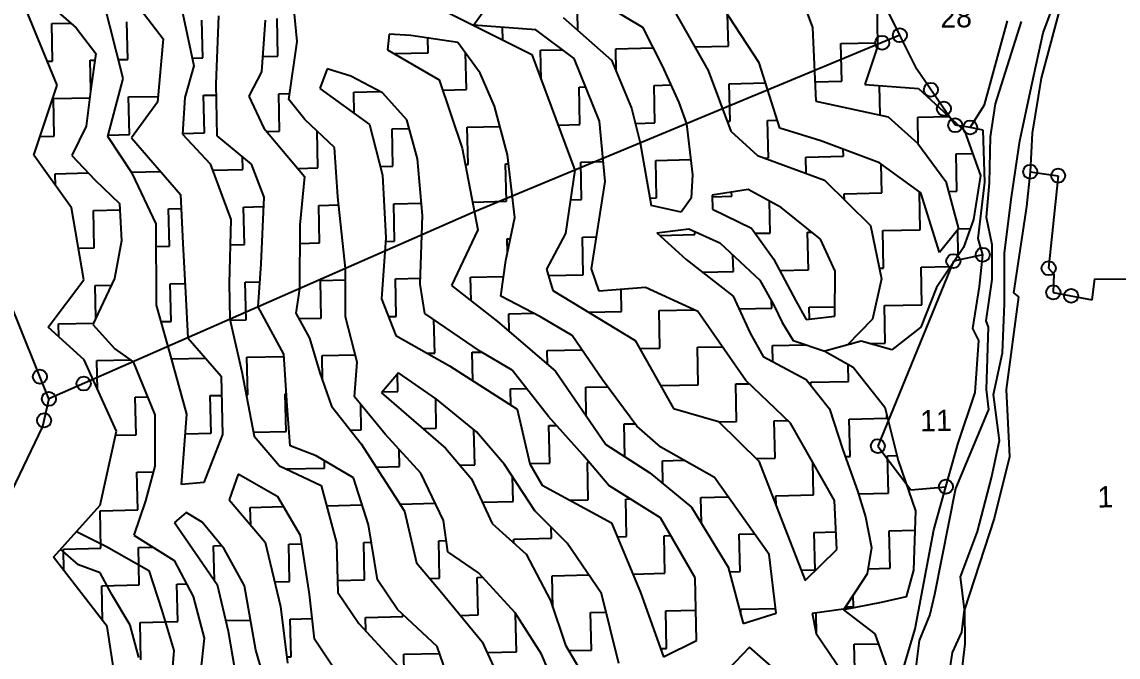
# Model space of a CAD drawing. Header units: metres. Extents: x 307416 to 309442, y 1927193 to 1928840.
# Drawn here: x 308708.3 to 309117.9, y 1928038.4 to 1928275.8 of the extents above; entities that cross this region are included whole.
import ezdxf

# ---------------------------------------------------------------- set-up
doc = ezdxf.new("R2010")
doc.units = ezdxf.units.M
for name, color, linetype in [('LINE_WATER', 4, 'Continuous'), ('POLY_HATCH', 12, 'Continuous'), ('POLY_PARCEL', 6, 'Continuous'), ('POLY_WATER', 4, 'Continuous'), ('TEXT_PARCEL', 7, 'Continuous')]:
    doc.layers.add(name, color=color, linetype=linetype)
doc.styles.add('TEXT_MAP', font='')
doc.styles.get('TEXT_MAP').set_extended_font_data('Kruti Dev 050')

msp = doc.modelspace()

# ---------------------------------------------------------------- linework, layer by layer
for centre in [(309036.36, 1928270.81), (309029.76, 1928267.98), (309047.92, 1928250.41), (309052.78, 1928243.35), (309057.04, 1928237.15), (309062.61, 1928236.35), (309085.07, 1928219.76), (309095.5, 1928218.31), (309067.3, 1928188.73), (309056.33, 1928186.38), (309091.94, 1928183.7), (309093.68, 1928174.69), (309100.33, 1928173.39), (308714.96, 1928143.19), (308731.33, 1928140.58), (308718.32, 1928134.85), (308716.53, 1928126.85), (309028.11, 1928117.24), (309053.53, 1928102.06)]:
    msp.add_circle(centre, 2.63)
at = {"layer": 'LINE_WATER'}
for p, q in [((309089.94, 1928271.75), (309096.76, 1928290.46)), ((309081.68, 1928275.99), (309072, 1928245.11)), ((309085.49, 1928251.8), (309089.94, 1928271.75)), ((309081.19, 1928231.32), (309085.49, 1928251.8)), ((309072, 1928245.11), (309070.06, 1928232.83)), ((309070.06, 1928232.83), (309069.72, 1928215.57)), ((309078.07, 1928210.22), (309081.19, 1928231.32)), ((309069.72, 1928215.57), (309068.63, 1928202.85)), ((309075.46, 1928189.52), (309078.07, 1928210.22)), ((309068.63, 1928202.85), (309070.69, 1928192.6)), ((309070.69, 1928192.6), (309070.72, 1928179.45)), ((309075.42, 1928170.58), (309075.46, 1928189.52)), ((309070.72, 1928179.45), (309068.45, 1928164.04)), ((309074.72, 1928152.13), (309075.42, 1928170.58)), ((309068.45, 1928164.04), (309069.35, 1928161.65)), ((309069.35, 1928161.65), (309068.63, 1928138.39)), ((309071.35, 1928136.5), (309074.72, 1928152.13)), ((309068.63, 1928138.39), (309069.45, 1928130.85)), ((309073.63, 1928119.29), (309071.35, 1928136.5)), ((309069.45, 1928130.85), (309057.19, 1928101.41)), ((309070.61, 1928105.36), (309073.63, 1928119.29)), ((309065.38, 1928085.25), (309070.61, 1928105.36)), ((309057.19, 1928101.41), (309049.27, 1928061.71)), ((309059.04, 1928068.38), (309065.38, 1928085.25)), ((309060.48, 1928056.13), (309059.04, 1928068.38)), ((309049.27, 1928061.71), (309047.54, 1928054.32)), ((309059.5, 1928047.68), (309060.48, 1928056.13)), ((309047.54, 1928054.32), (309043.52, 1928044.53)), ((309055.95, 1928040.12), (309059.5, 1928047.68)), ((309043.52, 1928044.53), (309041.3, 1928026.77)), ((309053.51, 1928023.85), (309055.95, 1928040.12))]:
    msp.add_line(p, q, dxfattribs=at)
at = {"layer": 'POLY_HATCH'}
for p, q in [((308877.01, 1928274.53), (308888.21, 1928290.2)), ((308996.72, 1928292.35), (309003.66, 1928273.67)), ((308767.15, 1928284.63), (308772.56, 1928259.32)), ((308983.71, 1928260.48), (308967.96, 1928284.76)), ((309027.74, 1928288.28), (309027.95, 1928266.64)), ((308718.95, 1928281.89), (308728.48, 1928273.61)), ((308746.15, 1928254.65), (308738.6, 1928284.23)), ((308751.25, 1928282.33), (308760.99, 1928269.43)), ((308860.64, 1928282.71), (308898.87, 1928263.61)), ((308927.89, 1928281.16), (308940.21, 1928273.79)), ((308951.57, 1928280.72), (308964.7, 1928257.66)), ((308721.45, 1928252.11), (308710.43, 1928278.86)), ((308780.82, 1928252.63), (308781.87, 1928278.09)), ((308799.15, 1928276.45), (308797.78, 1928257.12)), ((308811.14, 1928268.44), (308809.99, 1928280.08)), ((308910.53, 1928277.48), (308928.64, 1928261.53)), ((308728.48, 1928273.61), (308735.9, 1928264.01)), ((308900.28, 1928272.76), (308877.01, 1928274.53)), ((308914.69, 1928262.05), (308900.28, 1928272.76)), ((308940.21, 1928273.79), (308947.48, 1928259.36)), ((309003.66, 1928273.67), (309004.99, 1928246.17)), ((308760.99, 1928269.43), (308758.88, 1928245.76)), ((308808.03, 1928246.83), (308811.14, 1928268.44)), ((308845.5, 1928271.23), (308844.9, 1928265.36)), ((308853.57, 1928270.68), (308845.5, 1928271.23)), ((308871.2, 1928268.14), (308853.57, 1928270.68)), ((308879.51, 1928256.61), (308871.2, 1928268.14)), ((308735.9, 1928264.01), (308734.07, 1928250.81)), ((308844.9, 1928265.36), (308864.19, 1928254.08)), ((309027.95, 1928266.64), (309023.19, 1928252.38)), ((308898.87, 1928263.61), (308914.93, 1928220.4)), ((308924.14, 1928238.64), (308914.69, 1928262.05)), ((308928.64, 1928261.53), (308936.05, 1928243.48)), ((308991.5, 1928236.03), (308983.71, 1928260.48)), ((308772.56, 1928259.32), (308769.18, 1928247.53)), ((308797.78, 1928257.12), (308793.04, 1928248.03)), ((308822.36, 1928258.27), (308819.59, 1928250.89)), ((308831.2, 1928255.54), (308822.36, 1928258.27)), ((308884.91, 1928244.28), (308879.51, 1928256.61)), ((308947.48, 1928259.36), (308953.69, 1928245.61)), ((308964.7, 1928257.66), (308973.14, 1928234.96)), ((308712.66, 1928226), (308721.45, 1928252.11)), ((308740.33, 1928233), (308746.15, 1928254.65)), ((308781.25, 1928233.26), (308780.82, 1928252.63)), ((308843.06, 1928249.22), (308831.2, 1928255.54)), ((308864.19, 1928254.08), (308872.81, 1928228.64)), ((309023.19, 1928252.38), (309043.28, 1928250.95)), ((308734.07, 1928250.81), (308732.26, 1928236.77)), ((308769.18, 1928247.53), (308768.28, 1928233.79)), ((308793.04, 1928248.03), (308798.7, 1928236.04)), ((308819.59, 1928250.89), (308838.2, 1928237.39)), ((308852.07, 1928239.16), (308843.06, 1928249.22)), ((309043.28, 1928250.95), (309060.48, 1928235.03)), ((308758.88, 1928245.76), (308749.2, 1928232.42)), ((308814.03, 1928239.33), (308808.03, 1928246.83)), ((308889.71, 1928226.09), (308884.91, 1928244.28)), ((308936.05, 1928243.48), (308939.32, 1928230.53)), ((308953.69, 1928245.61), (308956.65, 1928237.72)), ((309004.99, 1928246.17), (309031.93, 1928240.25)), ((308825.04, 1928228.8), (308814.03, 1928239.33)), ((309031.93, 1928240.25), (309043.02, 1928230.36)), ((308732.26, 1928236.77), (308726.96, 1928225.8)), ((308798.7, 1928236.04), (308813.91, 1928217.97)), ((308838.2, 1928237.39), (308843.01, 1928218.46)), ((308856.06, 1928224.61), (308852.07, 1928239.16)), ((308926.21, 1928216.11), (308924.14, 1928238.64)), ((308956.65, 1928237.72), (308958.81, 1928218.63)), ((309006.82, 1928231.3), (308991.5, 1928236.03)), ((308749.56, 1928219.03), (308740.33, 1928233)), ((308749.2, 1928232.42), (308767.52, 1928211.3)), ((308768.28, 1928233.79), (308778.62, 1928222.71)), ((308794, 1928222.64), (308781.25, 1928233.26)), ((308973.14, 1928234.96), (308983.16, 1928225.84)), ((309028.74, 1928223.09), (309006.82, 1928231.3)), ((309060.48, 1928235.03), (309066.47, 1928218.34)), ((308826.34, 1928210.42), (308825.04, 1928228.8)), ((308872.81, 1928228.64), (308878.61, 1928198.02)), ((308939.32, 1928230.53), (308943.39, 1928207.21)), ((309043.02, 1928230.36), (309053.47, 1928216.1)), ((308726.74, 1928206.28), (308712.66, 1928226)), ((308726.96, 1928225.8), (308735.65, 1928216.66)), ((308857.99, 1928203.42), (308856.06, 1928224.61)), ((308892.42, 1928202.72), (308889.71, 1928226.09)), ((308983.16, 1928225.84), (309008.12, 1928216.58)), ((309044.2, 1928211.84), (309028.74, 1928223.09)), ((308758.38, 1928200.33), (308749.56, 1928219.03)), ((308778.62, 1928222.71), (308786.35, 1928201.89)), ((308798.72, 1928210.23), (308794, 1928222.64)), ((308914.93, 1928220.4), (308911.37, 1928196.69)), ((308735.65, 1928216.66), (308744.76, 1928207.94)), ((308813.91, 1928217.97), (308812.06, 1928199.98)), ((308843.01, 1928218.46), (308844.26, 1928195.06)), ((308921.16, 1928183.46), (308926.21, 1928216.11)), ((308958.81, 1928218.63), (308958.3, 1928209.93)), ((309008.12, 1928216.58), (309025.31, 1928199.68)), ((309053.47, 1928216.1), (309058.26, 1928198.39)), ((309066.47, 1928218.34), (309063.89, 1928201.98)), ((308767.52, 1928211.3), (308768.45, 1928192.95)), ((308979.7, 1928213.15), (308966.2, 1928210.99)), ((308966.2, 1928210.99), (308966.31, 1928205.85)), ((308991.99, 1928206.42), (308979.7, 1928213.15)), ((309051.21, 1928189.54), (309044.2, 1928211.84)), ((308744.76, 1928207.94), (308745.49, 1928193.96)), ((308797.69, 1928185.38), (308798.72, 1928210.23)), ((308829.21, 1928183.64), (308826.34, 1928210.42)), ((308954.6, 1928204.64), (308943.39, 1928207.21)), ((308958.3, 1928209.93), (308954.6, 1928204.64)), ((308731.35, 1928179.39), (308726.74, 1928206.28)), ((308857.09, 1928177.78), (308857.99, 1928203.42)), ((308889.12, 1928186.54), (308892.42, 1928202.72)), ((308966.31, 1928205.85), (308980.95, 1928198.7)), ((309006.74, 1928194.6), (308991.99, 1928206.42)), ((308758.52, 1928169.89), (308758.38, 1928200.33)), ((308786.35, 1928201.89), (308785.66, 1928178.05)), ((308812.06, 1928199.98), (308811.99, 1928176.07)), ((308945.48, 1928196.98), (308957.52, 1928198.45)), ((308957.52, 1928198.45), (308969.1, 1928193.15)), ((308980.95, 1928198.7), (308989.15, 1928187.21)), ((309025.31, 1928199.68), (309029.49, 1928179.69)), ((309058.26, 1928198.39), (309051.21, 1928189.54)), ((309063.89, 1928201.98), (309060.11, 1928191.48)), ((308844.26, 1928195.06), (308842.57, 1928172.33)), ((308878.61, 1928198.02), (308868.82, 1928177.3)), ((308911.37, 1928196.69), (308904.32, 1928183.41)), ((308945.48, 1928196.98), (308956.45, 1928186.95)), ((309012.14, 1928182.58), (309006.74, 1928194.6)), ((308745.49, 1928193.96), (308742.83, 1928179.89)), ((308768.45, 1928192.95), (308769.38, 1928174.6)), ((308969.1, 1928193.15), (308984, 1928179.24)), ((309060.11, 1928191.48), (309050.01, 1928176.56)), ((308887.21, 1928173.32), (308889.12, 1928186.54)), ((308956.45, 1928186.95), (308974.04, 1928173.33)), ((308989.15, 1928187.21), (308997.44, 1928171.51)), ((308796.6, 1928169.29), (308797.69, 1928185.38)), ((308829.13, 1928165.6), (308829.21, 1928183.64)), ((308904.32, 1928183.41), (308906.61, 1928175.45)), ((308923.97, 1928175.12), (308921.16, 1928183.46)), ((309012.05, 1928165.76), (309012.14, 1928182.58)), ((308718.1, 1928161.73), (308731.35, 1928179.39)), ((308742.83, 1928179.89), (308737.56, 1928168.74)), ((308785.66, 1928178.05), (308785.97, 1928164.62)), ((308984, 1928179.24), (308989.42, 1928169.63)), ((309029.49, 1928179.69), (309026.09, 1928164.67)), ((308769.38, 1928174.6), (308770.2, 1928157.68)), ((308811.99, 1928176.07), (308810.59, 1928166.91)), ((308858.8, 1928166.83), (308857.09, 1928177.78)), ((308868.82, 1928177.3), (308885.96, 1928163.77)), ((308906.61, 1928175.45), (308937.47, 1928156.71)), ((308941.26, 1928176.55), (308923.97, 1928175.12)), ((308960.89, 1928167.54), (308941.26, 1928176.55)), ((309050.01, 1928176.56), (309044.18, 1928161.74)), ((308762.93, 1928154.48), (308758.52, 1928169.89)), ((308842.57, 1928172.33), (308848, 1928158.54)), ((308902.03, 1928165.59), (308887.21, 1928173.32)), ((308974.04, 1928173.33), (308980.42, 1928159.46)), ((308989.42, 1928169.63), (308992.34, 1928163.44)), ((308997.44, 1928171.51), (309001.33, 1928164.59)), ((308737.56, 1928168.74), (308734.72, 1928162.73)), ((308806.11, 1928151.65), (308796.6, 1928169.29)), ((308810.59, 1928166.91), (308815.73, 1928157.6)), ((308833.55, 1928148.64), (308829.13, 1928165.6)), ((308879.62, 1928152.65), (308858.8, 1928166.83)), ((308913.9, 1928158.53), (308902.03, 1928165.59)), ((308978.79, 1928141.69), (308960.89, 1928167.54)), ((309001.33, 1928164.59), (309012.05, 1928165.76)), ((309012.05, 1928165.76), (309012.05, 1928165.76)), ((308731.48, 1928149.47), (308718.1, 1928161.73)), ((308734.72, 1928162.73), (308742.99, 1928153.58)), ((308785.97, 1928164.62), (308790.43, 1928145.05)), ((308885.96, 1928163.77), (308907.61, 1928145.22)), ((308992.34, 1928163.44), (308996.42, 1928156.7)), ((309026.09, 1928164.67), (309016.65, 1928154.99)), ((309044.18, 1928161.74), (309033.4, 1928153.21)), ((308770.2, 1928157.68), (308782.68, 1928143.4)), ((308815.73, 1928157.6), (308819.61, 1928144.67)), ((308848, 1928158.54), (308868.02, 1928147.27)), ((308925.26, 1928141.95), (308913.9, 1928158.53)), ((308980.42, 1928159.46), (308985.28, 1928150.69)), ((308742.99, 1928153.58), (308749.87, 1928148.73)), ((308769.92, 1928129.2), (308762.93, 1928154.48)), ((308937.47, 1928156.71), (308951.69, 1928131.3)), ((308996.42, 1928156.7), (309008.27, 1928152.66)), ((309021.83, 1928156.43), (309008.27, 1928152.66)), ((309033.4, 1928153.21), (309021.83, 1928156.43)), ((308743.57, 1928122.76), (308731.48, 1928149.47)), ((308807.34, 1928132.3), (308806.11, 1928151.65)), ((308891.49, 1928145.59), (308879.62, 1928152.65)), ((308985.28, 1928150.69), (309001.36, 1928142.17)), ((309008.27, 1928152.66), (309018.84, 1928146.75)), ((308749.87, 1928148.73), (308757.97, 1928128.87)), ((308790.43, 1928145.05), (308795, 1928120.93)), ((308832.49, 1928135.6), (308833.55, 1928148.64)), ((308868.02, 1928147.27), (308893.28, 1928130.99)), ((308905.05, 1928128.32), (308891.49, 1928145.59)), ((308907.61, 1928145.22), (308926.52, 1928117.81)), ((309018.84, 1928146.75), (309030.67, 1928131.78)), ((308782.68, 1928143.4), (308783.22, 1928121.62)), ((308819.61, 1928144.67), (308823.92, 1928132.2)), ((308849.04, 1928144.65), (308842.61, 1928137.19)), ((308863.17, 1928134.72), (308849.04, 1928144.65)), ((308938.09, 1928124.66), (308925.26, 1928141.95)), ((308995.41, 1928125.78), (308978.79, 1928141.69)), ((309001.36, 1928142.17), (309010.01, 1928131.15)), ((308842.61, 1928137.19), (308866.5, 1928116.49)), ((308844.02, 1928121.66), (308832.49, 1928135.6)), ((308878.08, 1928122.6), (308863.17, 1928134.72)), ((308757.97, 1928128.87), (308757.97, 1928109.77)), ((308767.88, 1928102.9), (308769.92, 1928129.2)), ((308808.48, 1928117.39), (308807.34, 1928132.3)), ((308823.92, 1928132.2), (308835.01, 1928118.08)), ((308893.28, 1928130.99), (308898.12, 1928110.6)), ((308951.69, 1928131.3), (308968.6, 1928126.43)), ((309010.01, 1928131.15), (309015.02, 1928115.85)), ((309030.67, 1928131.78), (309035.66, 1928111.85)), ((308917.82, 1928113.96), (308905.05, 1928128.32)), ((308947.05, 1928116.8), (308938.09, 1928124.66)), ((308968.6, 1928126.43), (308983.63, 1928111.54)), ((309011.86, 1928096.95), (308995.41, 1928125.78)), ((308737.5, 1928095.1), (308743.57, 1928122.76)), ((308783.22, 1928121.62), (308776.27, 1928103.61)), ((308795, 1928120.93), (308804.54, 1928109.84)), ((308857.36, 1928107.14), (308844.02, 1928121.66)), ((308888.61, 1928110.39), (308878.08, 1928122.6)), ((308818.26, 1928113.57), (308808.48, 1928117.39)), ((308835.01, 1928118.08), (308851.28, 1928092.85)), ((308866.5, 1928116.49), (308876.28, 1928104.99)), ((308926.52, 1928117.81), (308942.87, 1928107.19)), ((308967.07, 1928105.53), (308947.05, 1928116.8)), ((308832.17, 1928105.4), (308818.26, 1928113.57)), ((308927.59, 1928102.46), (308917.82, 1928113.96)), ((309015.02, 1928115.85), (309020.5, 1928100.56)), ((308757.97, 1928109.77), (308754.48, 1928096.72)), ((308804.54, 1928109.84), (308820.04, 1928102.51)), ((308899.97, 1928093.07), (308888.61, 1928110.39)), ((308898.12, 1928110.6), (308902.69, 1928102.64)), ((308983.63, 1928111.54), (309001.01, 1928067.04)), ((309035.66, 1928111.85), (309042.23, 1928093.03)), ((308789.09, 1928106.72), (308785.65, 1928097.13)), ((308803.93, 1928098.26), (308789.09, 1928106.72)), ((308837.81, 1928087.76), (308832.17, 1928105.4)), ((308865.84, 1928089.37), (308857.36, 1928107.14)), ((308876.28, 1928104.99), (308883.97, 1928088.32)), ((308942.87, 1928107.19), (308958.53, 1928094.36)), ((308987.48, 1928076.7), (308967.07, 1928105.53)), ((308776.27, 1928103.61), (308767.88, 1928102.9)), ((308820.04, 1928102.51), (308825.84, 1928081.04)), ((308902.69, 1928102.64), (308928.63, 1928088.58)), ((308946.9, 1928090.44), (308927.59, 1928102.46)), ((309020.5, 1928100.56), (309023.52, 1928090.81)), ((308754.48, 1928096.72), (308750.09, 1928083.89)), ((308785.65, 1928097.13), (308799.18, 1928081.32)), ((308812.3, 1928083.81), (308803.93, 1928098.26)), ((309012.8, 1928078.6), (309011.86, 1928096.95)), ((308720, 1928075.75), (308737.5, 1928095.1)), ((308769.64, 1928092.38), (308765.33, 1928088.62)), ((308775.58, 1928088.85), (308769.64, 1928092.38)), ((308851.28, 1928092.85), (308855.75, 1928073.65)), ((308911.96, 1928080.89), (308899.97, 1928093.07)), ((308958.53, 1928094.36), (308972.21, 1928071.97)), ((309042.23, 1928093.03), (309041.38, 1928070.83)), ((308765.33, 1928088.62), (308781.22, 1928065.55)), ((308783.85, 1928078.78), (308775.58, 1928088.85)), ((308841.09, 1928067.24), (308837.81, 1928087.76)), ((308867.44, 1928077.74), (308865.84, 1928089.37)), ((308883.97, 1928088.32), (308896.67, 1928076.89)), ((308928.63, 1928088.58), (308939.46, 1928062.46)), ((308959.84, 1928068.03), (308946.9, 1928090.44)), ((309023.52, 1928090.81), (309025.8, 1928079.35)), ((308728.6, 1928085.26), (308739.87, 1928079.67)), ((308750.09, 1928083.89), (308765.16, 1928074.47)), ((308815.72, 1928061.92), (308812.3, 1928083.81)), ((308739.87, 1928079.67), (308755.67, 1928070.77)), ((308799.18, 1928081.32), (308804.83, 1928057.28)), ((308825.84, 1928081.04), (308826.25, 1928062.47)), ((308924.82, 1928062.13), (308911.96, 1928080.89)), ((308740.1, 1928049.74), (308720, 1928075.75)), ((308729.44, 1928072.83), (308722.69, 1928078.72)), ((308791.48, 1928065.04), (308783.85, 1928078.78)), ((308878.84, 1928069.91), (308867.44, 1928077.74)), ((308896.67, 1928076.89), (308905.84, 1928059.52)), ((308990.16, 1928054.79), (308987.48, 1928076.7)), ((309001.01, 1928067.04), (309012.8, 1928078.6)), ((309025.8, 1928079.35), (309024.14, 1928069.51)), ((308737.44, 1928069.84), (308729.44, 1928072.83)), ((308765.16, 1928074.47), (308772.25, 1928061.04)), ((308855.75, 1928073.65), (308864.51, 1928063.07)), ((308972.21, 1928071.97), (308977.8, 1928050.86)), ((308741.85, 1928061.73), (308737.44, 1928069.84)), ((308755.67, 1928070.77), (308760.5, 1928055.8)), ((308848.6, 1928056.1), (308841.09, 1928067.24)), ((308892.64, 1928054.95), (308878.84, 1928069.91)), ((308960.36, 1928044.62), (308959.84, 1928068.03)), ((309024.14, 1928069.51), (309020.08, 1928063.35)), ((309041.38, 1928070.83), (309038.66, 1928060.89)), ((308781.22, 1928065.55), (308785.27, 1928048.07)), ((308795.68, 1928040.97), (308791.48, 1928065.04)), ((309020.08, 1928063.35), (309015.22, 1928056.09)), ((308748.72, 1928050.25), (308741.85, 1928061.73)), ((308772.25, 1928061.04), (308776.41, 1928045.43)), ((308817.55, 1928045.12), (308815.72, 1928061.92)), ((308826.25, 1928062.47), (308834.18, 1928050.94)), ((308864.51, 1928063.07), (308880.2, 1928044.12)), ((308905.84, 1928059.52), (308911.34, 1928042.8)), ((308931.26, 1928035.92), (308924.82, 1928062.13)), ((308939.46, 1928062.46), (308948.05, 1928038.49)), ((309038.66, 1928060.89), (309029.34, 1928058.81)), ((308760.5, 1928055.8), (308765.07, 1928040.83)), ((308804.83, 1928057.28), (308807.5, 1928036.11)), ((308863.45, 1928042.3), (308848.6, 1928056.1)), ((308902.41, 1928039.46), (308892.64, 1928054.95)), ((309003.56, 1928054.74), (309019.75, 1928056.97)), ((309029.34, 1928058.81), (309015.22, 1928056.09)), ((309015.22, 1928056.09), (309026.93, 1928047)), ((308834.18, 1928050.94), (308851.56, 1928031.95)), ((308977.8, 1928050.86), (308990.16, 1928054.79)), ((309003.56, 1928054.74), (309005.12, 1928047.18)), ((308744.18, 1928022.85), (308740.1, 1928049.74)), ((308751.9, 1928038.15), (308748.72, 1928050.25)), ((308785.27, 1928048.07), (308788.61, 1928029.1)), ((309005.12, 1928047.18), (309020.87, 1928023.91)), ((309026.93, 1928047), (309032.91, 1928030.3)), ((308776.41, 1928045.43), (308775, 1928032.67)), ((308829.67, 1928027.08), (308817.55, 1928045.12)), ((308880.2, 1928044.12), (308889.75, 1928023.47)), ((308911.34, 1928042.8), (308921.23, 1928026.18)), ((308948.05, 1928038.49), (308960.36, 1928044.62)), ((308765.07, 1928040.83), (308764.02, 1928028.37)), ((308801.22, 1928022.06), (308795.68, 1928040.97)), ((308869.91, 1928023.87), (308863.45, 1928042.3)), ((308910.46, 1928020.78), (308902.41, 1928039.46)), ((308980.16, 1928042.03), (308972.09, 1928033.6)), ((308997.76, 1928026.67), (308980.16, 1928042.03))]:
    msp.add_line(p, q, dxfattribs=at)
at = {"layer": 'POLY_HATCH', "linetype": 'Continuous'}
for p, q in [((308775.84, 1928262.37), (308775.53, 1928276.4)), ((308803.9, 1928262.99), (308803.59, 1928277.02)), ((308915.97, 1928272.69), (308915.82, 1928279.5)), ((308972.25, 1928266.71), (308971.99, 1928278.56)), ((308719.42, 1928275.16), (308726.51, 1928275.31)), ((308719.73, 1928261.13), (308719.42, 1928275.16)), ((308747.78, 1928261.75), (308747.47, 1928275.78)), ((308887.98, 1928269.04), (308887.88, 1928273.7)), ((308860.02, 1928264.23), (308859.89, 1928269.77)), ((309014.34, 1928267.65), (309027.13, 1928267.93)), ((308847.31, 1928263.95), (308860.02, 1928264.23)), ((308874.36, 1928250.51), (308874.05, 1928264.19)), ((308902.1, 1928265.16), (308910.26, 1928265.34)), ((308902.35, 1928254.24), (308902.1, 1928265.16)), ((308930.16, 1928265.78), (308944.09, 1928266.09)), ((308930.35, 1928257.37), (308930.16, 1928265.78)), ((308959.7, 1928266.44), (308972.25, 1928266.71)), ((309014.65, 1928253.62), (309014.34, 1928267.65)), ((308717.75, 1928261.08), (308719.73, 1928261.13)), ((308733.75, 1928261.44), (308735.55, 1928261.48)), ((308734, 1928250.26), (308733.75, 1928261.44)), ((308744.36, 1928261.67), (308747.78, 1928261.75)), ((308771.92, 1928262.28), (308775.84, 1928262.37)), ((308798.19, 1928262.86), (308803.9, 1928262.99)), ((308944.5, 1928252.07), (308950.72, 1928252.2)), ((308944.81, 1928238.04), (308944.5, 1928252.07)), ((308972.56, 1928252.69), (308986.1, 1928252.99)), ((308972.87, 1928238.66), (308972.56, 1928252.69)), ((309004.64, 1928253.4), (309014.65, 1928253.62)), ((309028.97, 1928240.9), (309028.72, 1928251.98)), ((308748.09, 1928247.72), (308759.08, 1928247.96)), ((308748.4, 1928233.69), (308748.09, 1928247.72)), ((308776.15, 1928248.34), (308780.91, 1928248.45)), ((308776.46, 1928234.31), (308776.15, 1928248.34)), ((308804.21, 1928248.96), (308808.35, 1928249.05)), ((308804.52, 1928234.93), (308804.21, 1928248.96)), ((308832.27, 1928249.58), (308841.97, 1928249.8)), ((308832.45, 1928241.57), (308832.27, 1928249.58)), ((308865.46, 1928250.32), (308874.36, 1928250.51)), ((308916.44, 1928251.44), (308918.95, 1928251.5)), ((308916.75, 1928237.42), (308916.44, 1928251.44)), ((308720.04, 1928247.1), (308733.63, 1928247.4)), ((308720.35, 1928233.07), (308720.04, 1928247.1)), ((309043.02, 1928240.21), (309054.61, 1928240.47)), ((309043.24, 1928230.05), (309043.02, 1928240.21)), ((308846.61, 1928235.86), (308852.94, 1928236)), ((308846.92, 1928221.83), (308846.61, 1928235.86)), ((308874.67, 1928236.48), (308886.9, 1928236.75)), ((308874.98, 1928222.45), (308874.67, 1928236.48)), ((308908.67, 1928237.24), (308916.75, 1928237.42)), ((308937.46, 1928237.87), (308944.81, 1928238.04)), ((308971.78, 1928238.63), (308972.87, 1928238.66)), ((308986.9, 1928238.97), (308990.54, 1928239.05)), ((308987.21, 1928224.94), (308986.9, 1928238.97)), ((308715, 1928232.95), (308720.35, 1928233.07)), ((308740.46, 1928233.51), (308748.4, 1928233.69)), ((308768.3, 1928234.13), (308776.46, 1928234.31)), ((308799.72, 1928234.83), (308804.52, 1928234.93)), ((308818.86, 1928221.21), (308818.56, 1928235)), ((309015.27, 1928225.56), (309015.21, 1928228.16)), ((308790.8, 1928220.59), (308790.7, 1928225.4)), ((308917.06, 1928223.39), (308925.52, 1928223.57)), ((308917.38, 1928209.36), (308917.06, 1928223.39)), ((308945.12, 1928224.01), (308958.17, 1928224.3)), ((308945.43, 1928209.98), (308945.12, 1928224.01)), ((308985.68, 1928224.9), (308987.21, 1928224.94)), ((309001.24, 1928225.25), (309015.27, 1928225.56)), ((309001.38, 1928219.09), (309001.24, 1928225.25)), ((309057.36, 1928226.49), (309063.5, 1928226.63)), ((309057.67, 1928212.46), (309057.36, 1928226.49)), ((308720.66, 1928219.04), (308733.12, 1928219.32)), ((308720.75, 1928214.67), (308720.66, 1928219.04)), ((308749.14, 1928219.67), (308760.05, 1928219.91)), ((308779.5, 1928220.34), (308790.8, 1928220.59)), ((308811.32, 1928221.05), (308818.86, 1928221.21)), ((308842.18, 1928221.73), (308846.92, 1928221.83)), ((308873.99, 1928222.43), (308874.98, 1928222.45)), ((308889.01, 1928222.77), (308890.09, 1928222.79)), ((308889.32, 1928208.74), (308889.01, 1928222.77)), ((309029.61, 1928211.84), (309029.37, 1928222.63)), ((308966.21, 1928210.44), (308973.49, 1928210.6)), ((308973.49, 1928210.6), (308973.46, 1928212.15)), ((309015.58, 1928211.53), (309029.61, 1928211.84)), ((309015.63, 1928209.2), (309015.58, 1928211.53)), ((309043.64, 1928212.15), (309043.77, 1928212.15)), ((309043.95, 1928198.12), (309043.64, 1928212.15)), ((309054.48, 1928212.39), (309057.67, 1928212.46)), ((308791.11, 1928206.56), (308798.57, 1928206.73)), ((308791.42, 1928192.53), (308791.11, 1928206.56)), ((308819.17, 1928207.18), (308826.67, 1928207.35)), ((308819.48, 1928193.16), (308819.17, 1928207.18)), ((308847.23, 1928207.8), (308857.57, 1928208.03)), ((308847.54, 1928193.78), (308847.23, 1928207.8)), ((308876.63, 1928208.46), (308889.32, 1928208.74)), ((308913.26, 1928209.27), (308917.38, 1928209.36)), ((308942.92, 1928209.92), (308945.43, 1928209.98)), ((308987.83, 1928196.88), (308987.57, 1928208.84)), ((308735, 1928205.32), (308744.88, 1928205.54)), ((308735.31, 1928191.29), (308735, 1928205.32)), ((308763.05, 1928205.94), (308767.79, 1928206.05)), ((308763.36, 1928191.91), (308763.05, 1928205.94)), ((309058.25, 1928198.44), (309062.65, 1928198.53)), ((308889.63, 1928194.71), (308890.79, 1928194.73)), ((308889.74, 1928189.58), (308889.63, 1928194.71)), ((308917.69, 1928195.33), (308923.01, 1928195.45)), ((308918, 1928181.3), (308917.69, 1928195.33)), ((308946.59, 1928195.97), (308959.77, 1928196.26)), ((308959.77, 1928196.26), (308959.75, 1928197.43)), ((308982.34, 1928196.76), (308987.83, 1928196.88)), ((309001.86, 1928197.19), (309003.46, 1928197.23)), ((309002.17, 1928183.16), (309001.86, 1928197.19)), ((309029.92, 1928197.81), (309043.95, 1928198.12)), ((309030.23, 1928183.78), (309029.92, 1928197.81)), ((309058.19, 1928188.65), (309057.99, 1928198.05)), ((308729.33, 1928191.16), (308735.31, 1928191.29)), ((308758.42, 1928191.8), (308763.36, 1928191.91)), ((308786.07, 1928192.42), (308791.42, 1928192.53)), ((308812.04, 1928192.99), (308819.48, 1928193.16)), ((308844.16, 1928193.7), (308847.54, 1928193.78)), ((308974.11, 1928182.54), (308973.98, 1928188.59)), ((308962.48, 1928182.28), (308974.11, 1928182.54)), ((308991.41, 1928182.92), (309002.17, 1928183.16)), ((309028.65, 1928183.75), (309030.23, 1928183.78)), ((309044.26, 1928184.09), (309054.69, 1928184.32)), ((309044.57, 1928170.06), (309044.26, 1928184.09)), ((308763.68, 1928177.88), (308769.21, 1928178.01)), ((308763.99, 1928163.86), (308763.68, 1928177.88)), ((308791.73, 1928178.51), (308797.23, 1928178.63)), ((308792.04, 1928164.48), (308791.73, 1928178.51)), ((308819.79, 1928179.13), (308829.19, 1928179.33)), ((308820.1, 1928165.1), (308819.79, 1928179.13)), ((308847.85, 1928179.75), (308857.17, 1928179.95)), ((308848.16, 1928165.72), (308847.85, 1928179.75)), ((308875.91, 1928180.37), (308888.27, 1928180.64)), ((308876.1, 1928171.55), (308875.91, 1928180.37)), ((308905.01, 1928181.01), (308918, 1928181.3)), ((308735.62, 1928177.26), (308741.65, 1928177.4)), ((308735.88, 1928165.2), (308735.62, 1928177.26)), ((308932.34, 1928167.58), (308932.15, 1928175.8)), ((308988.45, 1928168.82), (308988.39, 1928171.45)), ((309030.54, 1928169.75), (309044.57, 1928170.06)), ((309030.85, 1928155.72), (309030.54, 1928169.75)), ((308845.2, 1928165.65), (308848.16, 1928165.72)), ((308890.25, 1928166.65), (308899.61, 1928166.86)), ((308890.4, 1928159.97), (308890.25, 1928166.65)), ((308920.02, 1928167.31), (308932.34, 1928167.58)), ((308946.36, 1928167.89), (308959.49, 1928168.18)), ((308946.67, 1928153.86), (308946.36, 1928167.89)), ((308976.24, 1928168.55), (308988.45, 1928168.82)), ((309002.48, 1928169.13), (309012.07, 1928169.34)), ((309002.58, 1928164.73), (309002.48, 1928169.13)), ((308721.9, 1928162.92), (308734.95, 1928163.21)), ((308722, 1928158.16), (308721.9, 1928162.92)), ((308760.27, 1928163.77), (308763.99, 1928163.86)), ((308786.03, 1928164.34), (308792.04, 1928164.48)), ((308811.69, 1928164.91), (308820.1, 1928165.1)), ((308862.5, 1928152), (308862.22, 1928164.5)), ((308939.16, 1928153.69), (308946.67, 1928153.86)), ((308960.7, 1928154.17), (308970, 1928154.38)), ((308961.01, 1928140.14), (308960.7, 1928154.17)), ((308988.76, 1928154.79), (309001.21, 1928155.07)), ((308988.9, 1928148.77), (308988.76, 1928154.79)), ((309016.83, 1928155.04), (309016.83, 1928155.17)), ((309017.07, 1928155.42), (309018.29, 1928155.45)), ((309024.86, 1928155.59), (309030.85, 1928155.72)), ((308736.24, 1928149.21), (308748.8, 1928149.48)), ((308736.48, 1928138.43), (308736.24, 1928149.21)), ((308764.3, 1928149.83), (308776.82, 1928150.1)), ((308764.3, 1928149.51), (308764.3, 1928149.83)), ((308792.35, 1928150.45), (308806.17, 1928150.75)), ((308792.66, 1928136.42), (308792.35, 1928150.45)), ((308820.41, 1928151.07), (308832.84, 1928151.34)), ((308820.62, 1928141.75), (308820.41, 1928151.07)), ((308859.73, 1928151.94), (308862.5, 1928152)), ((308876.53, 1928152.31), (308880.06, 1928152.39)), ((308876.77, 1928141.63), (308876.53, 1928152.31)), ((308904.59, 1928152.93), (308917.54, 1928153.22)), ((308904.7, 1928147.71), (308904.59, 1928152.93)), ((309017.13, 1928141.38), (309016.99, 1928147.78)), ((308848.78, 1928137.66), (308848.64, 1928144.19)), ((309003.1, 1928141.07), (309017.13, 1928141.38)), ((309003.13, 1928139.92), (309003.1, 1928141.07)), ((308842.9, 1928137.53), (308848.78, 1928137.66)), ((308890.87, 1928138.59), (308896.88, 1928138.72)), ((308891, 1928132.45), (308890.87, 1928138.59)), ((308918.93, 1928139.21), (308927.15, 1928139.39)), ((308919.16, 1928128.47), (308918.93, 1928139.21)), ((308946.99, 1928139.83), (308961.01, 1928140.14)), ((308946.99, 1928139.7), (308946.99, 1928139.83)), ((308975.04, 1928140.45), (308979.96, 1928140.56)), ((308975.35, 1928126.42), (308975.04, 1928140.45)), ((308750.58, 1928135.49), (308755.23, 1928135.59)), ((308750.89, 1928121.46), (308750.58, 1928135.49)), ((308778.64, 1928136.11), (308782.85, 1928136.2)), ((308778.95, 1928122.08), (308778.64, 1928136.11)), ((308792.07, 1928136.4), (308792.66, 1928136.42)), ((308806.69, 1928136.73), (308807.06, 1928136.74)), ((308807, 1928122.7), (308806.69, 1928136.73)), ((308863.12, 1928123.94), (308862.88, 1928134.92)), ((308835.06, 1928123.32), (308834.85, 1928132.74)), ((309031.47, 1928127.66), (309031.45, 1928128.66)), ((308905.21, 1928124.87), (308908.06, 1928124.93)), ((308905.52, 1928110.84), (308905.21, 1928124.87)), ((308933.27, 1928125.49), (308937.4, 1928125.58)), ((308933.54, 1928113.26), (308933.27, 1928125.49)), ((308968.75, 1928126.28), (308975.35, 1928126.42)), ((308989.38, 1928126.73), (308994.31, 1928126.84)), ((308989.69, 1928112.7), (308989.38, 1928126.73)), ((309017.44, 1928127.35), (309031.47, 1928127.66)), ((309017.75, 1928113.33), (309017.44, 1928127.35)), ((308743.25, 1928121.29), (308750.89, 1928121.46)), ((308769.36, 1928121.87), (308778.95, 1928122.08)), ((308794.72, 1928122.43), (308807, 1928122.7)), ((308830.97, 1928123.23), (308835.06, 1928123.32)), ((308858.03, 1928123.83), (308863.12, 1928123.94)), ((308877.46, 1928110.22), (308877.17, 1928123.34)), ((308849.4, 1928109.6), (308849.26, 1928115.96)), ((308982.61, 1928112.55), (308989.69, 1928112.7)), ((309015.94, 1928113.29), (309017.75, 1928113.33)), ((309031.78, 1928113.64), (309035.19, 1928113.71)), ((309032.09, 1928099.61), (309031.78, 1928113.64)), ((308807.31, 1928108.67), (308821.34, 1928108.98)), ((308807.32, 1928108.52), (308807.31, 1928108.67)), ((308821.34, 1928108.98), (308821.28, 1928111.79)), ((308840.61, 1928109.41), (308849.4, 1928109.6)), ((308871.93, 1928110.1), (308877.46, 1928110.22)), ((308898.1, 1928110.68), (308905.52, 1928110.84)), ((308919.55, 1928111.15), (308920.19, 1928111.17)), ((308919.86, 1928097.12), (308919.55, 1928111.15)), ((308947.61, 1928111.77), (308955.67, 1928111.95)), ((308947.8, 1928103.16), (308947.61, 1928111.77)), ((309004.03, 1928098.99), (309003.76, 1928111.15)), ((308751.2, 1928107.43), (308757.38, 1928107.56)), ((308751.51, 1928093.4), (308751.2, 1928107.43)), ((308891.8, 1928096.5), (308891.59, 1928105.84)), ((308880.31, 1928096.25), (308891.8, 1928096.5)), ((308913.15, 1928096.98), (308919.86, 1928097.12)), ((308933.89, 1928097.43), (308935.61, 1928097.47)), ((308934.2, 1928083.4), (308933.89, 1928097.43)), ((308961.95, 1928098.05), (308972.2, 1928098.28)), ((308962.16, 1928088.42), (308961.95, 1928098.05)), ((308990, 1928098.68), (309004.03, 1928098.99)), ((308990.09, 1928095), (308990, 1928098.68)), ((309020.87, 1928099.36), (309032.09, 1928099.61)), ((308737.48, 1928093.09), (308751.51, 1928093.4)), ((308737.79, 1928079.06), (308737.48, 1928093.09)), ((308793.6, 1928094.33), (308806.05, 1928094.61)), ((308793.74, 1928087.67), (308793.6, 1928094.33)), ((308822.08, 1928094.96), (308835.41, 1928095.26)), ((308849.71, 1928095.57), (308862.74, 1928095.86)), ((308849.72, 1928095.28), (308849.71, 1928095.57)), ((308765.66, 1928088.14), (308765.64, 1928088.9)), ((308906.14, 1928082.78), (308906.05, 1928086.89)), ((308948.23, 1928083.72), (308950.75, 1928083.77)), ((308948.54, 1928069.69), (308948.23, 1928083.72)), ((308976.29, 1928084.34), (308981.99, 1928084.46)), ((308976.6, 1928070.31), (308976.29, 1928084.34)), ((309004.34, 1928084.96), (309012.46, 1928085.14)), ((309004.65, 1928070.93), (309004.34, 1928084.96)), ((309032.4, 1928085.58), (309041.95, 1928085.79)), ((309032.71, 1928071.55), (309032.4, 1928085.58)), ((308779.88, 1928079.99), (308782.81, 1928080.06)), ((308780.16, 1928067.08), (308779.88, 1928079.99)), ((308807.94, 1928080.61), (308812.78, 1928080.72)), ((308808.25, 1928066.58), (308807.94, 1928080.61)), ((308835.99, 1928081.23), (308838.84, 1928081.3)), ((308836.3, 1928067.2), (308835.99, 1928081.23)), ((308864.05, 1928081.85), (308866.87, 1928081.92)), ((308864.36, 1928067.82), (308864.05, 1928081.85)), ((308892.11, 1928082.47), (308906.14, 1928082.78)), ((308892.14, 1928080.96), (308892.11, 1928082.47)), ((308930.81, 1928083.33), (308934.2, 1928083.4)), ((308723.76, 1928078.75), (308737.79, 1928079.06)), ((308723.94, 1928070.65), (308723.76, 1928078.75)), ((308751.82, 1928079.37), (308757.13, 1928079.49)), ((308752.13, 1928065.34), (308751.82, 1928079.37)), ((309024.46, 1928071.37), (309032.71, 1928071.55)), ((308860.64, 1928067.74), (308864.36, 1928067.82)), ((308878.39, 1928068.13), (308880.44, 1928068.18)), ((308878.7, 1928054.11), (308878.39, 1928068.13)), ((308906.45, 1928068.75), (308920.08, 1928069.06)), ((308906.71, 1928056.87), (308906.45, 1928068.75)), ((308936.58, 1928069.42), (308948.54, 1928069.69)), ((308972.67, 1928070.22), (308976.6, 1928070.31)), ((308999.53, 1928070.81), (309004.65, 1928070.93)), ((308738.1, 1928065.03), (308752.13, 1928065.34)), ((308738.39, 1928051.96), (308738.1, 1928065.03)), ((308766.16, 1928065.65), (308769.77, 1928065.73)), ((308766.47, 1928051.62), (308766.16, 1928065.65)), ((308802.67, 1928066.46), (308808.25, 1928066.58)), ((308826.15, 1928066.98), (308836.3, 1928067.2)), ((309018.99, 1928057.21), (309018.9, 1928061.58)), ((308920.79, 1928055.04), (308926.54, 1928055.16)), ((308921.1, 1928041.01), (308920.79, 1928055.04)), ((308948.85, 1928055.66), (308960.11, 1928055.91)), ((308949.16, 1928041.63), (308948.85, 1928055.66)), ((308976.91, 1928056.28), (308989.95, 1928056.57)), ((308976.96, 1928054.05), (308976.91, 1928056.28)), ((309005.18, 1928047.1), (309005.01, 1928054.94)), ((309015.92, 1928057.14), (309018.99, 1928057.21)), ((308752.44, 1928051.31), (308766.47, 1928051.62)), ((308752.75, 1928037.28), (308752.44, 1928051.31)), ((308784.35, 1928052.02), (308793.71, 1928052.22)), ((308808.56, 1928052.55), (308816.72, 1928052.73)), ((308808.87, 1928038.52), (308808.56, 1928052.55)), ((308836.61, 1928053.17), (308850.64, 1928053.48)), ((308836.73, 1928048.16), (308836.61, 1928053.17)), ((308850.64, 1928053.48), (308850.63, 1928054.22)), ((308872.05, 1928053.96), (308878.7, 1928054.11)), ((308892.73, 1928054.42), (308892.98, 1928054.42)), ((308893.04, 1928040.39), (308892.73, 1928054.42)), ((309019.3, 1928043.18), (309028.23, 1928043.38)), ((309019.61, 1928029.15), (309019.3, 1928043.18)), ((308850.95, 1928039.46), (308864.34, 1928039.75)), ((308851.11, 1928032.44), (308850.95, 1928039.46)), ((308882.04, 1928040.14), (308893.04, 1928040.39)), ((308912.52, 1928040.82), (308921.1, 1928041.01)), ((308946.94, 1928041.58), (308949.16, 1928041.63)), ((308807.2, 1928038.49), (308808.87, 1928038.52))]:
    msp.add_line(p, q, dxfattribs=at)
at = {"layer": 'POLY_PARCEL'}
for p, q in [((309036.36, 1928270.81), (309027.74, 1928288.28)), ((309036.36, 1928270.81), (308876.57, 1928204.48)), ((309042.63, 1928258.1), (309036.36, 1928270.81)), ((309057.04, 1928237.15), (309042.63, 1928258.1)), ((309062.61, 1928236.35), (309057.04, 1928237.15)), ((309085.07, 1928219.76), (309095.5, 1928218.31)), ((309095.5, 1928218.31), (309091.94, 1928183.7)), ((308876.57, 1928204.48), (308718.32, 1928134.85)), ((308718.32, 1928134.85), (308693.21, 1928197.16)), ((309056.33, 1928186.38), (309028.11, 1928117.24)), ((309067.3, 1928188.73), (309056.33, 1928186.38)), ((309091.94, 1928183.7), (309093.87, 1928181.44)), ((309093.87, 1928181.44), (309093.68, 1928174.69)), ((309108.17, 1928171.87), (309109.18, 1928179.76)), ((309109.18, 1928179.76), (309122.77, 1928179.58)), ((309093.68, 1928174.69), (309108.17, 1928171.87)), ((308718.32, 1928134.85), (308716, 1928124.5)), ((308716, 1928124.5), (308681.17, 1928052.4)), ((309028.11, 1928117.24), (309040.43, 1928100.88)), ((309040.43, 1928100.88), (309053.53, 1928102.06))]:
    msp.add_line(p, q, dxfattribs=at)
at = {"layer": 'POLY_WATER'}
for p, q in [((309098.52, 1928289.81), (309089.16, 1928254.75)), ((309067.97, 1928244.73), (309076.54, 1928276.13)), ((309089.16, 1928254.75), (309085.76, 1928234.21)), ((309062.61, 1928236.35), (309067.97, 1928244.73)), ((309067.45, 1928235.28), (309062.61, 1928236.35)), ((309068.06, 1928215.88), (309067.45, 1928235.28)), ((309085.76, 1928234.21), (309085.07, 1928219.76)), ((309085.07, 1928219.76), (309083.72, 1928206.8)), ((309065.62, 1928194.77), (309068.06, 1928215.88)), ((309083.72, 1928206.8), (309078.76, 1928174.47)), ((309067.3, 1928188.73), (309065.62, 1928194.77)), ((309066.11, 1928176.91), (309067.3, 1928188.73)), ((309063.64, 1928161.15), (309066.11, 1928176.91)), ((309078.76, 1928174.47), (309080.72, 1928173)), ((309080.72, 1928173), (309076.11, 1928138.34)), ((309065.83, 1928156.76), (309063.64, 1928161.15)), ((309064.53, 1928137.22), (309065.83, 1928156.76)), ((309057.97, 1928117.93), (309064.53, 1928137.22)), ((309076.11, 1928138.34), (309077.27, 1928113.24)), ((309053.53, 1928102.06), (309057.97, 1928117.93)), ((309077.27, 1928113.24), (309071.6, 1928090.11)), ((309049.04, 1928085.98), (309053.53, 1928102.06)), ((309071.6, 1928090.11), (309060.48, 1928056.13)), ((309042.05, 1928048.98), (309049.04, 1928085.98)), ((309060.48, 1928056.13), (309060.56, 1928043.36)), ((309036.73, 1928030.81), (309042.05, 1928048.98)), ((309060.56, 1928043.36), (309058.58, 1928026.37))]:
    msp.add_line(p, q, dxfattribs=at)

# ---------------------------------------------------------------- texts
at = {"layer": 'TEXT_PARCEL', "style": 'TEXT_MAP'}
for s, height, p in [('28', 7.955, (309051.5, 1928273.56)), ('11', 7.955, (309043.99, 1928122.67)), ('1', 7.96, (309110.24, 1928094.23))]:
    msp.add_text(s, height=height, rotation=1.2674, dxfattribs=at).set_placement(p)

doc.saveas('drawing.dxf')
